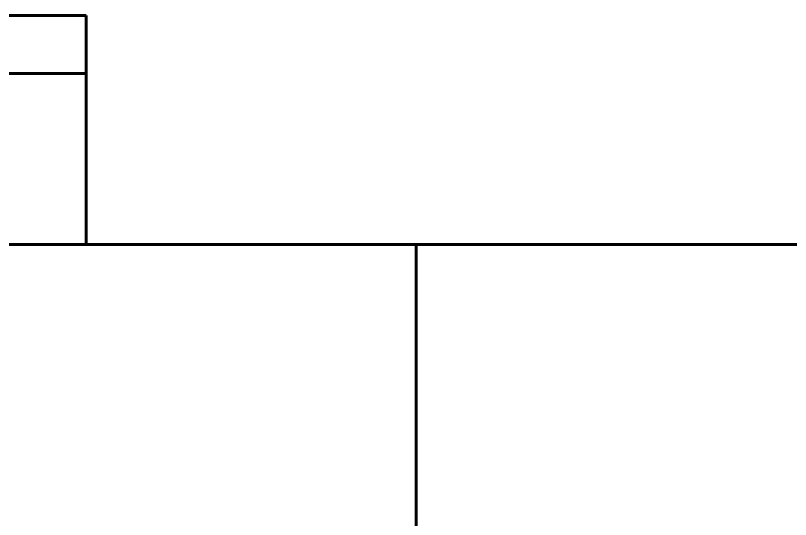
# Model space of a CAD drawing. Header units: inches. Extents: x 5 to 516, y -193 to 129.
# Drawn here: x 447.76 to 474.28, y -172.34 to -155.1 of the extents above; entities that cross this region are included whole.
import ezdxf

# ---------------------------------------------------------------- set-up
doc = ezdxf.new("R2010")
doc.units = ezdxf.units.IN
doc.header["$MEASUREMENT"] = 0
doc.layers.add('PDF10_Geometry', color=7, linetype='Continuous')

msp = doc.modelspace()

# ---------------------------------------------------------------- linework, layer by layer
at = {"layer": 'PDF10_Geometry', "lineweight": 60}
for points in [[(357.0896039, -155.0962878), (450.1758235, -155.0962878)], [(450.1758303, -162.9359728), (450.1758303, -155.0962912)], [(357.0896039, -157.0762074), (450.1758235, -157.0762074)], [(414.8272591, -162.9359728), (484.0844464, -162.9359728)], [(461.4653752, -162.9859708), (461.4653752, -189.6248889)]]:
    msp.add_lwpolyline(points, dxfattribs=at)

doc.saveas('drawing.dxf')
